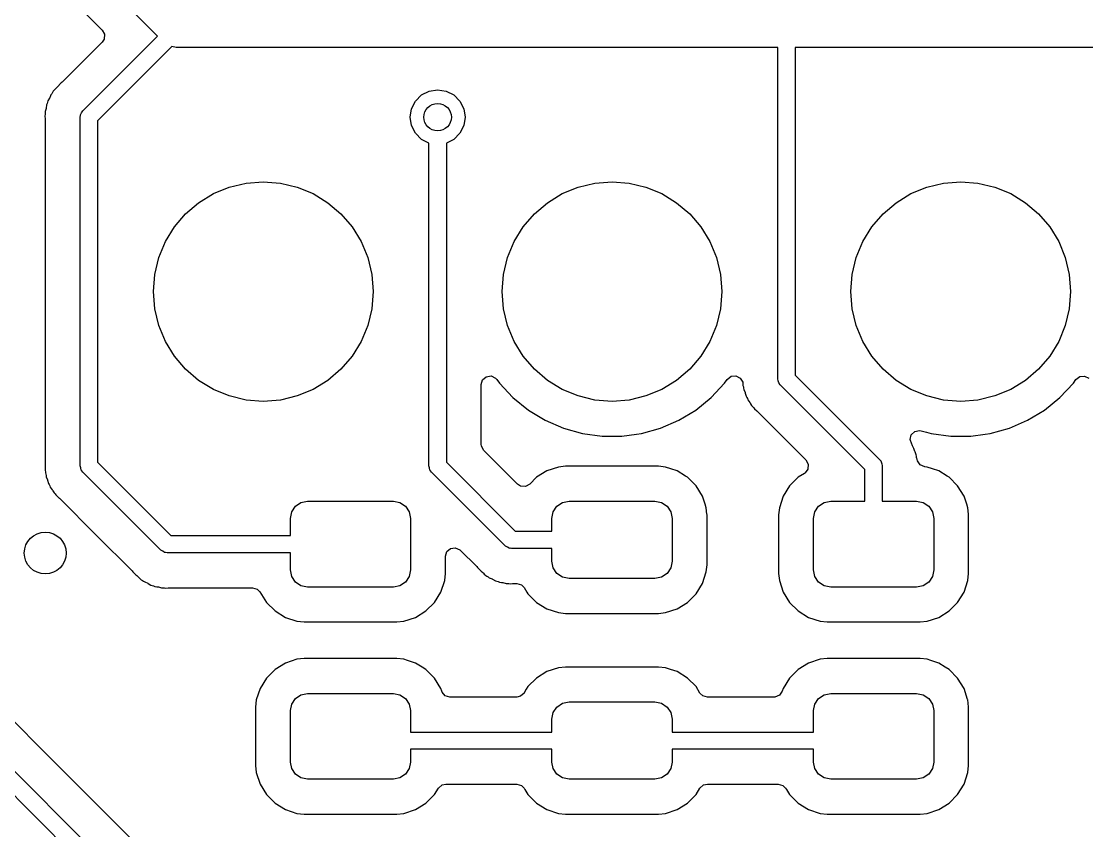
# Model space of a CAD drawing. Extents: x 7 to 11, y -4.75 to -1.25.
# Drawn here: x 8.161 to 8.772, y -2.509 to -2.045 of the extents above; entities that cross this region are included whole.
import ezdxf

# ---------------------------------------------------------------- set-up
doc = ezdxf.new("R2010")
doc.units = 0
doc.header["$MEASUREMENT"] = 0
doc.layers.add('BLACK', color=7, linetype='CONTINUOUS')

msp = doc.modelspace()

# ---------------------------------------------------------------- linework, layer by layer
at = {"layer": 'BLACK', "linetype": 'CONTINUOUS'}
for p, q in [((8.23939, -2.05354), (8.19293, -2.00707)), ((8.17908, -2.02154), (8.20757, -2.05003)), ((8.20757, -2.05003), (8.20891, -2.05248)), ((8.20891, -2.05248), (8.20871, -2.05527)), ((8.20757, -2.05704), (8.18465, -2.07997)), ((8.19646, -2.09646), (8.23939, -2.05354)), ((8.20871, -2.05527), (8.20757, -2.05704)), ((8.24756, -2.05951), (8.205, -2.10207)), ((8.25, -2.06), (8.24756, -2.05951)), ((8.595, -2.06), (8.25, -2.06)), ((8.595, -2.25), (8.595, -2.06)), ((8.795, -2.06), (8.605, -2.06)), ((8.605, -2.06), (8.605, -2.24793)), ((8.18203, -2.08259), (8.1812, -2.08342)), ((8.18393, -2.08057), (8.18203, -2.08259)), ((8.18417, -2.08037), (8.18393, -2.08057)), ((8.18465, -2.07997), (8.18416, -2.08036)), ((8.18416, -2.08036), (8.18417, -2.08037)), ((8.17745, -2.08908), (8.17655, -2.09072)), ((8.17755, -2.08887), (8.17745, -2.08908)), ((8.17829, -2.08716), (8.17755, -2.08887)), ((8.17878, -2.08653), (8.17829, -2.08716)), ((8.17829, -2.08716), (8.17829, -2.08716)), ((8.17921, -2.08588), (8.17878, -2.08653)), ((8.1796, -2.08518), (8.17921, -2.08588)), ((8.18087, -2.08382), (8.1796, -2.08518)), ((8.1796, -2.08518), (8.1796, -2.08518)), ((8.18102, -2.08364), (8.18087, -2.08382)), ((8.1812, -2.08342), (8.18102, -2.08364)), ((8.1812, -2.08342), (8.1812, -2.08342)), ((8.38726, -2.09074), (8.39074, -2.08726)), ((8.39074, -2.08726), (8.39513, -2.08502)), ((8.39513, -2.08502), (8.4, -2.08425)), ((8.4, -2.08425), (8.40487, -2.08502)), ((8.40487, -2.08502), (8.40926, -2.08726)), ((8.40926, -2.08726), (8.41274, -2.09074)), ((8.17544, -2.09503), (8.17498, -2.09684)), ((8.17549, -2.09481), (8.17544, -2.09503)), ((8.17578, -2.09296), (8.17549, -2.09481)), ((8.1761, -2.09223), (8.17578, -2.09296)), ((8.17578, -2.09296), (8.17578, -2.09296)), ((8.17635, -2.09149), (8.1761, -2.09223)), ((8.17655, -2.09072), (8.17635, -2.09149)), ((8.17655, -2.09072), (8.17655, -2.09072)), ((8.38425, -2.1), (8.38502, -2.09513)), ((8.38502, -2.09513), (8.38726, -2.09074)), ((8.41274, -2.09074), (8.41498, -2.09513)), ((8.41498, -2.09513), (8.41575, -2.1)), ((8.17492, -2.09842), (8.17479, -2.09921)), ((8.17479, -2.09921), (8.17479, -2.09921)), ((8.17479, -2.09921), (8.17497, -2.10106)), ((8.17498, -2.09764), (8.17492, -2.09842)), ((8.17497, -2.10106), (8.17498, -2.1013)), ((8.17498, -2.09684), (8.17498, -2.09764)), ((8.17498, -2.1013), (8.17498, -2.29669)), ((8.195, -2.1), (8.19513, -2.09912)), ((8.195, -2.3), (8.195, -2.1)), ((8.19511, -2.09894), (8.19517, -2.09884)), ((8.19513, -2.09912), (8.19511, -2.09894)), ((8.19517, -2.09884), (8.1952, -2.09859)), ((8.1952, -2.09859), (8.19587, -2.09755)), ((8.19587, -2.09755), (8.19646, -2.09646)), ((8.38502, -2.10487), (8.38425, -2.1)), ((8.41575, -2.1), (8.41498, -2.10487)), ((8.205, -2.10207), (8.205, -2.29793)), ((8.38726, -2.10926), (8.38502, -2.10487)), ((8.41498, -2.10487), (8.41274, -2.10926)), ((8.39074, -2.11274), (8.38726, -2.10926)), ((8.395, -2.11491), (8.39074, -2.11274)), ((8.40926, -2.11274), (8.405, -2.11491)), ((8.41274, -2.10926), (8.40926, -2.11274)), ((8.395, -2.3), (8.395, -2.11491)), ((8.405, -2.11491), (8.405, -2.29793)), ((8.28053, -2.14009), (8.29015, -2.13778)), ((8.29015, -2.13778), (8.3, -2.13701)), ((8.3, -2.13701), (8.30985, -2.13778)), ((8.30985, -2.13778), (8.31947, -2.14009)), ((8.48053, -2.14009), (8.49015, -2.13778)), ((8.49015, -2.13778), (8.5, -2.13701)), ((8.5, -2.13701), (8.50985, -2.13778)), ((8.50985, -2.13778), (8.51947, -2.14009)), ((8.68053, -2.14009), (8.69015, -2.13778)), ((8.69015, -2.13778), (8.7, -2.13701)), ((8.7, -2.13701), (8.70985, -2.13778)), ((8.70985, -2.13778), (8.71947, -2.14009)), ((8.26297, -2.14904), (8.2714, -2.14387)), ((8.2714, -2.14387), (8.28053, -2.14009)), ((8.31947, -2.14009), (8.3286, -2.14387)), ((8.3286, -2.14387), (8.33703, -2.14904)), ((8.46297, -2.14904), (8.4714, -2.14387)), ((8.4714, -2.14387), (8.48053, -2.14009)), ((8.51947, -2.14009), (8.5286, -2.14387)), ((8.5286, -2.14387), (8.53703, -2.14904)), ((8.66297, -2.14904), (8.6714, -2.14387)), ((8.6714, -2.14387), (8.68053, -2.14009)), ((8.71947, -2.14009), (8.7286, -2.14387)), ((8.7286, -2.14387), (8.73703, -2.14904)), ((8.25546, -2.15546), (8.26297, -2.14904)), ((8.33703, -2.14904), (8.34454, -2.15546)), ((8.45546, -2.15546), (8.46297, -2.14904)), ((8.53703, -2.14904), (8.54454, -2.15546)), ((8.65546, -2.15546), (8.66297, -2.14904)), ((8.73703, -2.14904), (8.74454, -2.15546)), ((8.24904, -2.16297), (8.25546, -2.15546)), ((8.34454, -2.15546), (8.35096, -2.16297)), ((8.44904, -2.16297), (8.45546, -2.15546)), ((8.54454, -2.15546), (8.55096, -2.16297)), ((8.64904, -2.16297), (8.65546, -2.15546)), ((8.74454, -2.15546), (8.75096, -2.16297)), ((8.24387, -2.1714), (8.24904, -2.16297)), ((8.35096, -2.16297), (8.35613, -2.1714)), ((8.44387, -2.1714), (8.44904, -2.16297)), ((8.55096, -2.16297), (8.55613, -2.1714)), ((8.64387, -2.1714), (8.64904, -2.16297)), ((8.75096, -2.16297), (8.75613, -2.1714)), ((8.24009, -2.18053), (8.24387, -2.1714)), ((8.35613, -2.1714), (8.35991, -2.18053)), ((8.44009, -2.18053), (8.44387, -2.1714)), ((8.55613, -2.1714), (8.55991, -2.18053)), ((8.64009, -2.18053), (8.64387, -2.1714)), ((8.75613, -2.1714), (8.75991, -2.18053)), ((8.23778, -2.19015), (8.24009, -2.18053)), ((8.35991, -2.18053), (8.36222, -2.19015)), ((8.43778, -2.19015), (8.44009, -2.18053)), ((8.55991, -2.18053), (8.56222, -2.19015)), ((8.63778, -2.19015), (8.64009, -2.18053)), ((8.75991, -2.18053), (8.76222, -2.19015)), ((8.23701, -2.2), (8.23778, -2.19015)), ((8.36222, -2.19015), (8.36299, -2.2)), ((8.43701, -2.2), (8.43778, -2.19015)), ((8.56222, -2.19015), (8.56299, -2.2)), ((8.63701, -2.2), (8.63778, -2.19015)), ((8.76222, -2.19015), (8.76299, -2.2)), ((8.23778, -2.20985), (8.23701, -2.2)), ((8.36299, -2.2), (8.36222, -2.20985)), ((8.43778, -2.20985), (8.43701, -2.2)), ((8.56299, -2.2), (8.56222, -2.20985)), ((8.63778, -2.20985), (8.63701, -2.2)), ((8.76299, -2.2), (8.76222, -2.20985)), ((8.24009, -2.21947), (8.23778, -2.20985)), ((8.36222, -2.20985), (8.35991, -2.21947)), ((8.44009, -2.21947), (8.43778, -2.20985)), ((8.56222, -2.20985), (8.55991, -2.21947)), ((8.64009, -2.21947), (8.63778, -2.20985)), ((8.76222, -2.20985), (8.75991, -2.21947)), ((8.24387, -2.2286), (8.24009, -2.21947)), ((8.35991, -2.21947), (8.35613, -2.2286)), ((8.44387, -2.2286), (8.44009, -2.21947)), ((8.55991, -2.21947), (8.55613, -2.2286)), ((8.64387, -2.2286), (8.64009, -2.21947)), ((8.75991, -2.21947), (8.75613, -2.2286)), ((8.24904, -2.23703), (8.24387, -2.2286)), ((8.35613, -2.2286), (8.35096, -2.23703)), ((8.44904, -2.23703), (8.44387, -2.2286)), ((8.55613, -2.2286), (8.55096, -2.23703)), ((8.64904, -2.23703), (8.64387, -2.2286)), ((8.75613, -2.2286), (8.75096, -2.23703)), ((8.25546, -2.24454), (8.24904, -2.23703)), ((8.35096, -2.23703), (8.34454, -2.24454)), ((8.45546, -2.24454), (8.44904, -2.23703)), ((8.55096, -2.23703), (8.54454, -2.24454)), ((8.65546, -2.24454), (8.64904, -2.23703)), ((8.75096, -2.23703), (8.74454, -2.24454)), ((8.26297, -2.25096), (8.25546, -2.24454)), ((8.34454, -2.24454), (8.33703, -2.25096)), ((8.46297, -2.25096), (8.45546, -2.24454)), ((8.54454, -2.24454), (8.53703, -2.25096)), ((8.605, -2.24793), (8.65354, -2.29646)), ((8.66297, -2.25096), (8.65546, -2.24454)), ((8.74454, -2.24454), (8.73703, -2.25096)), ((8.2714, -2.25613), (8.26297, -2.25096)), ((8.33703, -2.25096), (8.3286, -2.25613)), ((8.42502, -2.25335), (8.42581, -2.25067)), ((8.42502, -2.28758), (8.42502, -2.25335)), ((8.42581, -2.25067), (8.42792, -2.24884)), ((8.42792, -2.24884), (8.43069, -2.24844)), ((8.43069, -2.24844), (8.43323, -2.24961)), ((8.43323, -2.24961), (8.43403, -2.25049)), ((8.43403, -2.25049), (8.43546, -2.25251)), ((8.43546, -2.25251), (8.44321, -2.26081)), ((8.4714, -2.25613), (8.46297, -2.25096)), ((8.53703, -2.25096), (8.5286, -2.25613)), ((8.55679, -2.26081), (8.56454, -2.25251)), ((8.56454, -2.25251), (8.56605, -2.25037)), ((8.56605, -2.25037), (8.56824, -2.24863)), ((8.56824, -2.24863), (8.57102, -2.24836)), ((8.57102, -2.24836), (8.57351, -2.24963)), ((8.57351, -2.24963), (8.57492, -2.25204)), ((8.57492, -2.25204), (8.57506, -2.25308)), ((8.57506, -2.25308), (8.57509, -2.25394)), ((8.57509, -2.25394), (8.57509, -2.25395)), ((8.57509, -2.25395), (8.57532, -2.25471)), ((8.59535, -2.25119), (8.595, -2.25)), ((8.59561, -2.2524), (8.59535, -2.25119)), ((8.59576, -2.2526), (8.59561, -2.2524)), ((8.59579, -2.2527), (8.59576, -2.2526)), ((8.59593, -2.25282), (8.59579, -2.2527)), ((8.59646, -2.25354), (8.59593, -2.25282)), ((8.645, -2.30207), (8.59646, -2.25354)), ((8.6714, -2.25613), (8.66297, -2.25096)), ((8.73703, -2.25096), (8.7286, -2.25613)), ((8.75679, -2.26081), (8.76454, -2.25251)), ((8.76454, -2.25251), (8.76597, -2.25049)), ((8.76597, -2.25049), (8.76816, -2.24876)), ((8.76816, -2.24876), (8.77094, -2.24848)), ((8.77094, -2.24848), (8.77343, -2.24975)), ((8.28053, -2.25991), (8.2714, -2.25613)), ((8.29015, -2.26222), (8.28053, -2.25991)), ((8.31947, -2.25991), (8.30985, -2.26222)), ((8.3286, -2.25613), (8.31947, -2.25991)), ((8.48053, -2.25991), (8.4714, -2.25613)), ((8.49015, -2.26222), (8.48053, -2.25991)), ((8.51947, -2.25991), (8.50985, -2.26222)), ((8.5286, -2.25613), (8.51947, -2.25991)), ((8.57532, -2.25471), (8.57547, -2.25548)), ((8.57547, -2.25548), (8.57557, -2.25627)), ((8.57557, -2.25627), (8.57557, -2.25627)), ((8.57557, -2.25627), (8.57626, -2.258)), ((8.57626, -2.258), (8.57634, -2.25823)), ((8.57634, -2.25823), (8.57686, -2.26002)), ((8.57686, -2.26002), (8.57686, -2.26002)), ((8.57686, -2.26002), (8.57726, -2.26071)), ((8.68053, -2.25991), (8.6714, -2.25613)), ((8.69015, -2.26222), (8.68053, -2.25991)), ((8.71947, -2.25991), (8.70985, -2.26222)), ((8.7286, -2.25613), (8.71947, -2.25991)), ((8.3, -2.26299), (8.29015, -2.26222)), ((8.30985, -2.26222), (8.3, -2.26299)), ((8.44321, -2.26081), (8.44321, -2.26081)), ((8.44321, -2.26081), (8.44321, -2.26081)), ((8.44321, -2.26081), (8.45202, -2.26798)), ((8.5, -2.26299), (8.49015, -2.26222)), ((8.50985, -2.26222), (8.5, -2.26299)), ((8.54798, -2.26798), (8.55679, -2.26081)), ((8.57726, -2.26071), (8.57761, -2.2614)), ((8.57761, -2.2614), (8.5779, -2.26215)), ((8.5779, -2.26215), (8.579, -2.26366)), ((8.579, -2.26366), (8.57912, -2.26385)), ((8.57912, -2.26385), (8.57947, -2.26444)), ((8.57947, -2.26444), (8.58007, -2.26546)), ((8.58007, -2.26546), (8.58064, -2.26602)), ((8.58064, -2.26602), (8.58115, -2.26661)), ((8.7, -2.26299), (8.69015, -2.26222)), ((8.70985, -2.26222), (8.7, -2.26299)), ((8.74798, -2.26798), (8.75679, -2.26081)), ((8.45202, -2.26798), (8.45202, -2.26798)), ((8.45202, -2.26798), (8.45202, -2.26798)), ((8.45202, -2.26798), (8.46172, -2.27388)), ((8.53828, -2.27388), (8.54798, -2.26798)), ((8.58115, -2.26661), (8.58162, -2.26726)), ((8.58162, -2.26726), (8.58162, -2.26726)), ((8.58162, -2.26726), (8.58305, -2.26845)), ((8.58305, -2.26845), (8.58323, -2.26861)), ((8.58323, -2.26861), (8.59733, -2.28271)), ((8.73828, -2.27388), (8.74798, -2.26798)), ((8.46172, -2.27388), (8.47214, -2.2784)), ((8.47214, -2.2784), (8.48307, -2.28147)), ((8.51693, -2.28147), (8.52786, -2.2784)), ((8.52786, -2.2784), (8.53828, -2.27388)), ((8.71693, -2.28147), (8.72786, -2.2784)), ((8.72786, -2.2784), (8.73828, -2.27388)), ((8.48307, -2.28147), (8.49432, -2.28301)), ((8.49432, -2.28301), (8.49432, -2.28301)), ((8.49432, -2.28301), (8.50568, -2.28301)), ((8.50568, -2.28301), (8.51402, -2.28187)), ((8.50568, -2.28301), (8.50568, -2.28301)), ((8.51402, -2.28187), (8.51693, -2.28147)), ((8.59733, -2.28271), (8.61122, -2.2966)), ((8.67092, -2.28488), (8.67155, -2.28216)), ((8.67155, -2.28216), (8.67355, -2.28021)), ((8.67355, -2.28021), (8.67629, -2.27966)), ((8.67629, -2.27966), (8.67721, -2.27982)), ((8.67721, -2.27982), (8.68033, -2.2807)), ((8.68033, -2.2807), (8.68307, -2.28147)), ((8.68307, -2.28147), (8.68307, -2.28147)), ((8.68307, -2.28147), (8.69432, -2.28301)), ((8.69432, -2.28301), (8.69432, -2.28301)), ((8.69432, -2.28301), (8.70568, -2.28301)), ((8.70568, -2.28301), (8.71402, -2.28187)), ((8.70568, -2.28301), (8.70568, -2.28301)), ((8.71402, -2.28187), (8.71693, -2.28147)), ((8.42513, -2.28864), (8.42502, -2.28758)), ((8.42647, -2.29109), (8.42513, -2.28864)), ((8.67185, -2.28751), (8.67092, -2.28488)), ((8.6721, -2.28785), (8.67185, -2.28751)), ((8.67237, -2.28853), (8.6721, -2.28785)), ((8.6721, -2.28785), (8.6721, -2.28785)), ((8.67239, -2.2886), (8.67237, -2.28853)), ((8.67274, -2.28929), (8.67239, -2.2886)), ((8.67314, -2.28998), (8.67274, -2.28929)), ((8.67366, -2.29177), (8.67314, -2.28998)), ((8.17498, -2.29669), (8.17491, -2.29731)), ((8.44582, -2.31044), (8.42647, -2.29109)), ((8.61122, -2.2966), (8.61256, -2.29906)), ((8.65354, -2.29646), (8.65407, -2.29718)), ((8.67374, -2.292), (8.67366, -2.29177)), ((8.67443, -2.29373), (8.67374, -2.292)), ((8.67453, -2.29452), (8.67443, -2.29373)), ((8.67468, -2.29529), (8.67453, -2.29452)), ((8.67482, -2.29576), (8.67468, -2.29529)), ((8.67491, -2.29606), (8.67482, -2.29576)), ((8.67496, -2.29636), (8.67491, -2.29606)), ((8.67501, -2.29636), (8.67496, -2.29636)), ((8.67516, -2.29719), (8.67501, -2.29636)), ((8.17492, -2.29732), (8.17489, -2.29763)), ((8.17489, -2.29763), (8.17489, -2.29763)), ((8.17489, -2.29763), (8.17498, -2.30039)), ((8.17491, -2.29731), (8.17492, -2.29732)), ((8.17498, -2.30039), (8.17498, -2.30157)), ((8.17498, -2.30157), (8.17498, -2.30157)), ((8.17498, -2.30157), (8.17498, -2.30157)), ((8.17498, -2.30157), (8.17502, -2.30185)), ((8.17502, -2.30185), (8.17503, -2.30208)), ((8.17503, -2.30208), (8.17509, -2.30394)), ((8.19535, -2.30119), (8.195, -2.3)), ((8.19561, -2.3024), (8.19535, -2.30119)), ((8.19576, -2.3026), (8.19561, -2.3024)), ((8.19579, -2.3027), (8.19576, -2.3026)), ((8.19593, -2.30282), (8.19579, -2.3027)), ((8.19646, -2.30354), (8.19593, -2.30282)), ((8.205, -2.29793), (8.24695, -2.33988)), ((8.39535, -2.30119), (8.395, -2.3)), ((8.39561, -2.3024), (8.39535, -2.30119)), ((8.39576, -2.3026), (8.39561, -2.3024)), ((8.39579, -2.3027), (8.39576, -2.3026)), ((8.39593, -2.30282), (8.39579, -2.3027)), ((8.39646, -2.30354), (8.39593, -2.30282)), ((8.405, -2.29793), (8.44449, -2.33742)), ((8.46269, -2.30287), (8.45675, -2.30653)), ((8.46931, -2.30067), (8.46269, -2.30287)), ((8.4734, -2.30026), (8.46931, -2.30067)), ((8.5266, -2.30026), (8.4734, -2.30026)), ((8.53069, -2.30067), (8.5266, -2.30026)), ((8.53371, -2.30168), (8.53069, -2.30067)), ((8.53069, -2.30067), (8.53069, -2.30067)), ((8.53731, -2.30287), (8.53371, -2.30168)), ((8.54211, -2.30583), (8.53731, -2.30287)), ((8.61236, -2.30184), (8.61068, -2.30408)), ((8.61256, -2.29906), (8.61236, -2.30184)), ((8.645, -2.32028), (8.645, -2.30207)), ((8.65407, -2.29718), (8.65421, -2.2973)), ((8.65421, -2.2973), (8.65424, -2.2974)), ((8.65424, -2.2974), (8.65439, -2.2976)), ((8.65439, -2.2976), (8.65465, -2.29881)), ((8.65465, -2.29881), (8.655, -2.3)), ((8.655, -2.3), (8.655, -2.32028)), ((8.67676, -2.29948), (8.67516, -2.29719)), ((8.67935, -2.30054), (8.67676, -2.29948)), ((8.68069, -2.30067), (8.67935, -2.30054)), ((8.68371, -2.30168), (8.68069, -2.30067)), ((8.68069, -2.30067), (8.68069, -2.30067)), ((8.68731, -2.30287), (8.68371, -2.30168)), ((8.69211, -2.30583), (8.68731, -2.30287)), ((8.17509, -2.30394), (8.17509, -2.30395)), ((8.17509, -2.30395), (8.17532, -2.30471)), ((8.17532, -2.30471), (8.17547, -2.30548)), ((8.17547, -2.30548), (8.17557, -2.30627)), ((8.17557, -2.30627), (8.17557, -2.30627)), ((8.17557, -2.30627), (8.17626, -2.308)), ((8.17626, -2.308), (8.17634, -2.30823)), ((8.17634, -2.30823), (8.17686, -2.31002)), ((8.24135, -2.34842), (8.19646, -2.30354)), ((8.43889, -2.34596), (8.39646, -2.30354)), ((8.45675, -2.30653), (8.45284, -2.31044)), ((8.54325, -2.30653), (8.54211, -2.30583)), ((8.54819, -2.31147), (8.54325, -2.30653)), ((8.54325, -2.30653), (8.54325, -2.30653)), ((8.60675, -2.30653), (8.60181, -2.31147)), ((8.61032, -2.30433), (8.60675, -2.30653)), ((8.60675, -2.30653), (8.60675, -2.30653)), ((8.61068, -2.30408), (8.61032, -2.30433)), ((8.69325, -2.30653), (8.69211, -2.30583)), ((8.69819, -2.31147), (8.69325, -2.30653)), ((8.69325, -2.30653), (8.69325, -2.30653)), ((8.17686, -2.31002), (8.17686, -2.31002)), ((8.17686, -2.31002), (8.17726, -2.31071)), ((8.17726, -2.31071), (8.17761, -2.3114)), ((8.17761, -2.3114), (8.1779, -2.31215)), ((8.1779, -2.31215), (8.179, -2.31366)), ((8.179, -2.31366), (8.17912, -2.31385)), ((8.17912, -2.31385), (8.17939, -2.31429)), ((8.17939, -2.31429), (8.18007, -2.31546)), ((8.4476, -2.31158), (8.44582, -2.31044)), ((8.45039, -2.31178), (8.4476, -2.31158)), ((8.45284, -2.31044), (8.45039, -2.31178)), ((8.55185, -2.31741), (8.54819, -2.31147)), ((8.54819, -2.31147), (8.54819, -2.31147)), ((8.54819, -2.31147), (8.54819, -2.31147)), ((8.60181, -2.31147), (8.59815, -2.31741)), ((8.60181, -2.31147), (8.60181, -2.31147)), ((8.70185, -2.31741), (8.69819, -2.31147)), ((8.69819, -2.31147), (8.69819, -2.31147)), ((8.69819, -2.31147), (8.69819, -2.31147)), ((8.18007, -2.31546), (8.18064, -2.31602)), ((8.18064, -2.31602), (8.18115, -2.31661)), ((8.18115, -2.31661), (8.18162, -2.31726)), ((8.18162, -2.31726), (8.18162, -2.31726)), ((8.18162, -2.31726), (8.18305, -2.31845)), ((8.18305, -2.31845), (8.18323, -2.31861)), ((8.18323, -2.31861), (8.20447, -2.33985)), ((8.31843, -2.32316), (8.32163, -2.32102)), ((8.32163, -2.32102), (8.32539, -2.32028)), ((8.32539, -2.32028), (8.37461, -2.32028)), ((8.37461, -2.32028), (8.37837, -2.32102)), ((8.37837, -2.32102), (8.38157, -2.32316)), ((8.46843, -2.32316), (8.47163, -2.32102)), ((8.47163, -2.32102), (8.47539, -2.32028)), ((8.47539, -2.32028), (8.52461, -2.32028)), ((8.52461, -2.32028), (8.52837, -2.32102)), ((8.52837, -2.32102), (8.53157, -2.32316)), ((8.55338, -2.32201), (8.55185, -2.31741)), ((8.59815, -2.31741), (8.59595, -2.32404)), ((8.61843, -2.32316), (8.62163, -2.32102)), ((8.62163, -2.32102), (8.62539, -2.32028)), ((8.62539, -2.32028), (8.645, -2.32028)), ((8.655, -2.32028), (8.67461, -2.32028)), ((8.67461, -2.32028), (8.67837, -2.32102)), ((8.67837, -2.32102), (8.68157, -2.32316)), ((8.70338, -2.32201), (8.70185, -2.31741)), ((8.31555, -2.33012), (8.3163, -2.32635)), ((8.3163, -2.32635), (8.31843, -2.32316)), ((8.38157, -2.32316), (8.3837, -2.32635)), ((8.3837, -2.32635), (8.38445, -2.33012)), ((8.46555, -2.33012), (8.4663, -2.32635)), ((8.4663, -2.32635), (8.46843, -2.32316)), ((8.53157, -2.32316), (8.5337, -2.32635)), ((8.5337, -2.32635), (8.53445, -2.33012)), ((8.55405, -2.32404), (8.55338, -2.32201)), ((8.55442, -2.32768), (8.55405, -2.32404)), ((8.59595, -2.32404), (8.59553, -2.32813)), ((8.59595, -2.32404), (8.59595, -2.32404)), ((8.61555, -2.33012), (8.6163, -2.32635)), ((8.6163, -2.32635), (8.61843, -2.32316)), ((8.68157, -2.32316), (8.6837, -2.32635)), ((8.6837, -2.32635), (8.68445, -2.33012)), ((8.70405, -2.32404), (8.70338, -2.32201)), ((8.70442, -2.32768), (8.70405, -2.32404)), ((8.31555, -2.33988), (8.31555, -2.33012)), ((8.38445, -2.33012), (8.38445, -2.35965)), ((8.46555, -2.33742), (8.46555, -2.33012)), ((8.53445, -2.33012), (8.53445, -2.35472)), ((8.55447, -2.32813), (8.55442, -2.32768)), ((8.55447, -2.35671), (8.55447, -2.32813)), ((8.59553, -2.32813), (8.59553, -2.36164)), ((8.61555, -2.35965), (8.61555, -2.33012)), ((8.68445, -2.33012), (8.68445, -2.35965)), ((8.70447, -2.32813), (8.70442, -2.32768)), ((8.70447, -2.36164), (8.70447, -2.32813)), ((8.44449, -2.33742), (8.46555, -2.33742)), ((8.20447, -2.33985), (8.22485, -2.36023)), ((8.24695, -2.33988), (8.31555, -2.33988)), ((8.24243, -2.34901), (8.24135, -2.34842)), ((8.24347, -2.34968), (8.24243, -2.34901)), ((8.24372, -2.34972), (8.24347, -2.34968)), ((8.24382, -2.34977), (8.24372, -2.34972)), ((8.244, -2.34975), (8.24382, -2.34977)), ((8.24488, -2.34988), (8.244, -2.34975)), ((8.31555, -2.34988), (8.24488, -2.34988)), ((8.31555, -2.35965), (8.31555, -2.34988)), ((8.40447, -2.35183), (8.40526, -2.34915)), ((8.40447, -2.36164), (8.40447, -2.35183)), ((8.40526, -2.34915), (8.40737, -2.34732)), ((8.40737, -2.34732), (8.41014, -2.34692)), ((8.41014, -2.34692), (8.41268, -2.34808)), ((8.41268, -2.34808), (8.41294, -2.34832)), ((8.41294, -2.34832), (8.42239, -2.35777)), ((8.43997, -2.34655), (8.43889, -2.34596)), ((8.44101, -2.34722), (8.43997, -2.34655)), ((8.44126, -2.34725), (8.44101, -2.34722)), ((8.44136, -2.34731), (8.44126, -2.34725)), ((8.44154, -2.34729), (8.44136, -2.34731)), ((8.44242, -2.34742), (8.44154, -2.34729)), ((8.46555, -2.34742), (8.44242, -2.34742)), ((8.46555, -2.35472), (8.46555, -2.34742)), ((8.42239, -2.35777), (8.42278, -2.35826)), ((8.4663, -2.35849), (8.46555, -2.35472)), ((8.53445, -2.35472), (8.5337, -2.35849)), ((8.55405, -2.3608), (8.55447, -2.35671)), ((8.22485, -2.36023), (8.22524, -2.36072)), ((8.22524, -2.36072), (8.22525, -2.36072)), ((8.22525, -2.36072), (8.22545, -2.36096)), ((8.22545, -2.36096), (8.22545, -2.36096)), ((8.22545, -2.36096), (8.22701, -2.36242)), ((8.22701, -2.36242), (8.22747, -2.36285)), ((8.22747, -2.36285), (8.2283, -2.36369)), ((8.2283, -2.36369), (8.2283, -2.36369)), ((8.2283, -2.36369), (8.22852, -2.36386)), ((8.22852, -2.36386), (8.2287, -2.36401)), ((8.2287, -2.36401), (8.23006, -2.36528)), ((8.3163, -2.36341), (8.31555, -2.35965)), ((8.31843, -2.36661), (8.3163, -2.36341)), ((8.3837, -2.36341), (8.38157, -2.36661)), ((8.38445, -2.35965), (8.3837, -2.36341)), ((8.40405, -2.36573), (8.40447, -2.36164)), ((8.42278, -2.35826), (8.42279, -2.35826)), ((8.42279, -2.35826), (8.42299, -2.3585)), ((8.42299, -2.3585), (8.42501, -2.36039)), ((8.42501, -2.36039), (8.42584, -2.36123)), ((8.42584, -2.36123), (8.42606, -2.3614)), ((8.42606, -2.3614), (8.42624, -2.36155)), ((8.42624, -2.36155), (8.42677, -2.36204)), ((8.42677, -2.36204), (8.4276, -2.36282)), ((8.4276, -2.36282), (8.4276, -2.36282)), ((8.4276, -2.36282), (8.4276, -2.36282)), ((8.4276, -2.36282), (8.4283, -2.36321)), ((8.4283, -2.36321), (8.42895, -2.36364)), ((8.42895, -2.36364), (8.42958, -2.36413)), ((8.42958, -2.36413), (8.42958, -2.36413)), ((8.42958, -2.36413), (8.43129, -2.36487)), ((8.46843, -2.36168), (8.4663, -2.35849)), ((8.47163, -2.36382), (8.46843, -2.36168)), ((8.47539, -2.36457), (8.47163, -2.36382)), ((8.52837, -2.36382), (8.52461, -2.36457)), ((8.53157, -2.36168), (8.52837, -2.36382)), ((8.5337, -2.35849), (8.53157, -2.36168)), ((8.55185, -2.36743), (8.55405, -2.3608)), ((8.59553, -2.36164), (8.59595, -2.36573)), ((8.6163, -2.36341), (8.61555, -2.35965)), ((8.61843, -2.36661), (8.6163, -2.36341)), ((8.6837, -2.36341), (8.68157, -2.36661)), ((8.68445, -2.35965), (8.6837, -2.36341)), ((8.70405, -2.36573), (8.70447, -2.36164)), ((8.23006, -2.36528), (8.23076, -2.36567)), ((8.23076, -2.36567), (8.23141, -2.3661)), ((8.23141, -2.3661), (8.23204, -2.36659)), ((8.23204, -2.36659), (8.23375, -2.36733)), ((8.23375, -2.36733), (8.23396, -2.36743)), ((8.23396, -2.36743), (8.2356, -2.36833)), ((8.2356, -2.36833), (8.2356, -2.36833)), ((8.2356, -2.36833), (8.2356, -2.36833)), ((8.2356, -2.36833), (8.23637, -2.36853)), ((8.23637, -2.36853), (8.23711, -2.36878)), ((8.23711, -2.36878), (8.23785, -2.3691)), ((8.23785, -2.3691), (8.23785, -2.3691)), ((8.23785, -2.3691), (8.23785, -2.3691)), ((8.23785, -2.3691), (8.23903, -2.36929)), ((8.23903, -2.36929), (8.23969, -2.36939)), ((8.23969, -2.36939), (8.23992, -2.36944)), ((8.23992, -2.36944), (8.24172, -2.3699)), ((8.24172, -2.3699), (8.24252, -2.3699)), ((8.24252, -2.3699), (8.2433, -2.36996)), ((8.2433, -2.36996), (8.24409, -2.37009)), ((8.24409, -2.37009), (8.24543, -2.36996)), ((8.24543, -2.36996), (8.24595, -2.36991)), ((8.24595, -2.36991), (8.24618, -2.3699)), ((8.24618, -2.3699), (8.29387, -2.3699)), ((8.29387, -2.3699), (8.29655, -2.37069)), ((8.32163, -2.36874), (8.31843, -2.36661)), ((8.32539, -2.36949), (8.32163, -2.36874)), ((8.37461, -2.36949), (8.32539, -2.36949)), ((8.37837, -2.36874), (8.37461, -2.36949)), ((8.38157, -2.36661), (8.37837, -2.36874)), ((8.40185, -2.37235), (8.40405, -2.36573)), ((8.43129, -2.36487), (8.4315, -2.36497)), ((8.4315, -2.36497), (8.43314, -2.36587)), ((8.43314, -2.36587), (8.43314, -2.36587)), ((8.43314, -2.36587), (8.43314, -2.36587)), ((8.43314, -2.36587), (8.43391, -2.36607)), ((8.43391, -2.36607), (8.43465, -2.36632)), ((8.43465, -2.36632), (8.43539, -2.36664)), ((8.43539, -2.36664), (8.43539, -2.36664)), ((8.43539, -2.36664), (8.43539, -2.36664)), ((8.43539, -2.36664), (8.43657, -2.36683)), ((8.43657, -2.36683), (8.43723, -2.36693)), ((8.43723, -2.36693), (8.43746, -2.36698)), ((8.43746, -2.36698), (8.43926, -2.36744)), ((8.43926, -2.36744), (8.44006, -2.36744)), ((8.44006, -2.36744), (8.44084, -2.3675)), ((8.44084, -2.3675), (8.44163, -2.36763)), ((8.44163, -2.36763), (8.44297, -2.3675)), ((8.44297, -2.3675), (8.44348, -2.36745)), ((8.44348, -2.36745), (8.44372, -2.36744)), ((8.44372, -2.36744), (8.44538, -2.36744)), ((8.44538, -2.36744), (8.44806, -2.36823)), ((8.44806, -2.36823), (8.4496, -2.3698)), ((8.4496, -2.3698), (8.45118, -2.37235)), ((8.52461, -2.36457), (8.47539, -2.36457)), ((8.54819, -2.37337), (8.55185, -2.36743)), ((8.59595, -2.36573), (8.59815, -2.37235)), ((8.62163, -2.36874), (8.61843, -2.36661)), ((8.62539, -2.36949), (8.62163, -2.36874)), ((8.67461, -2.36949), (8.62539, -2.36949)), ((8.67837, -2.36874), (8.67461, -2.36949)), ((8.68157, -2.36661), (8.67837, -2.36874)), ((8.70185, -2.37235), (8.70405, -2.36573)), ((8.29655, -2.37069), (8.29809, -2.37226)), ((8.29809, -2.37226), (8.30181, -2.37829)), ((8.39819, -2.37829), (8.40185, -2.37235)), ((8.45118, -2.37235), (8.45181, -2.37337)), ((8.45181, -2.37337), (8.45181, -2.37337)), ((8.45181, -2.37337), (8.45675, -2.37831)), ((8.54325, -2.37831), (8.54819, -2.37337)), ((8.59815, -2.37235), (8.60181, -2.37829)), ((8.69819, -2.37829), (8.70185, -2.37235)), ((8.30181, -2.37829), (8.30181, -2.37829)), ((8.30181, -2.37829), (8.30675, -2.38323)), ((8.39325, -2.38323), (8.39819, -2.37829)), ((8.45675, -2.37831), (8.45675, -2.37831)), ((8.45675, -2.37831), (8.45675, -2.37831)), ((8.45675, -2.37831), (8.46269, -2.38197)), ((8.46269, -2.38197), (8.46931, -2.38417)), ((8.53069, -2.38417), (8.53731, -2.38197)), ((8.53731, -2.38197), (8.54325, -2.37831)), ((8.60181, -2.37829), (8.60181, -2.37829)), ((8.60181, -2.37829), (8.60675, -2.38323)), ((8.69325, -2.38323), (8.69819, -2.37829)), ((8.30675, -2.38323), (8.30675, -2.38323)), ((8.30675, -2.38323), (8.30675, -2.38323)), ((8.30675, -2.38323), (8.31269, -2.38689)), ((8.31269, -2.38689), (8.31931, -2.38909)), ((8.38069, -2.38909), (8.38731, -2.38689)), ((8.38731, -2.38689), (8.39325, -2.38323)), ((8.46931, -2.38417), (8.4734, -2.38459)), ((8.4734, -2.38459), (8.5266, -2.38459)), ((8.5266, -2.38459), (8.53069, -2.38417)), ((8.60675, -2.38323), (8.60675, -2.38323)), ((8.60675, -2.38323), (8.60675, -2.38323)), ((8.60675, -2.38323), (8.61269, -2.38689)), ((8.61269, -2.38689), (8.61931, -2.38909)), ((8.68069, -2.38909), (8.68731, -2.38689)), ((8.68731, -2.38689), (8.69325, -2.38323)), ((8.31931, -2.38909), (8.3234, -2.38951)), ((8.3234, -2.38951), (8.3766, -2.38951)), ((8.3766, -2.38951), (8.38069, -2.38909)), ((8.61931, -2.38909), (8.6234, -2.38951)), ((8.6234, -2.38951), (8.6766, -2.38951)), ((8.6766, -2.38951), (8.68069, -2.38909)), ((8.31269, -2.41311), (8.30675, -2.41677)), ((8.31931, -2.41091), (8.31269, -2.41311)), ((8.3234, -2.41049), (8.31931, -2.41091)), ((8.3766, -2.41049), (8.3234, -2.41049)), ((8.38069, -2.41091), (8.3766, -2.41049)), ((8.38277, -2.4116), (8.38069, -2.41091)), ((8.38069, -2.41091), (8.38069, -2.41091)), ((8.38731, -2.41311), (8.38277, -2.4116)), ((8.39105, -2.41541), (8.38731, -2.41311)), ((8.61269, -2.41311), (8.60675, -2.41677)), ((8.61931, -2.41091), (8.61269, -2.41311)), ((8.6234, -2.41049), (8.61931, -2.41091)), ((8.6766, -2.41049), (8.6234, -2.41049)), ((8.68069, -2.41091), (8.6766, -2.41049)), ((8.68277, -2.4116), (8.68069, -2.41091)), ((8.68069, -2.41091), (8.68069, -2.41091)), ((8.68731, -2.41311), (8.68277, -2.4116)), ((8.69105, -2.41541), (8.68731, -2.41311)), ((8.30675, -2.41677), (8.30181, -2.42171)), ((8.30675, -2.41677), (8.30675, -2.41677)), ((8.39325, -2.41677), (8.39105, -2.41541)), ((8.39819, -2.42171), (8.39325, -2.41677)), ((8.39325, -2.41677), (8.39325, -2.41677)), ((8.46269, -2.41803), (8.45675, -2.42169)), ((8.46931, -2.41583), (8.46269, -2.41803)), ((8.4734, -2.41541), (8.46931, -2.41583)), ((8.5266, -2.41541), (8.4734, -2.41541)), ((8.53069, -2.41583), (8.5266, -2.41541)), ((8.5335, -2.41676), (8.53069, -2.41583)), ((8.53069, -2.41583), (8.53069, -2.41583)), ((8.53731, -2.41803), (8.5335, -2.41676)), ((8.54325, -2.42169), (8.53731, -2.41803)), ((8.60675, -2.41677), (8.60181, -2.42171)), ((8.60675, -2.41677), (8.60675, -2.41677)), ((8.69325, -2.41677), (8.69105, -2.41541)), ((8.69819, -2.42171), (8.69325, -2.41677)), ((8.69325, -2.41677), (8.69325, -2.41677)), ((8.30181, -2.42171), (8.29815, -2.42765)), ((8.30181, -2.42171), (8.30181, -2.42171)), ((8.40185, -2.42765), (8.39819, -2.42171)), ((8.39819, -2.42171), (8.39819, -2.42171)), ((8.39819, -2.42171), (8.39819, -2.42171)), ((8.45675, -2.42169), (8.45181, -2.42663)), ((8.45675, -2.42169), (8.45675, -2.42169)), ((8.54819, -2.42663), (8.54325, -2.42169)), ((8.54325, -2.42169), (8.54325, -2.42169)), ((8.54325, -2.42169), (8.54325, -2.42169)), ((8.60181, -2.42171), (8.59815, -2.42765)), ((8.60181, -2.42171), (8.60181, -2.42171)), ((8.70185, -2.42765), (8.69819, -2.42171)), ((8.69819, -2.42171), (8.69819, -2.42171)), ((8.69819, -2.42171), (8.69819, -2.42171)), ((8.29815, -2.42765), (8.29595, -2.43427)), ((8.31843, -2.43339), (8.32163, -2.43126)), ((8.32163, -2.43126), (8.32539, -2.43051)), ((8.32539, -2.43051), (8.37461, -2.43051)), ((8.37461, -2.43051), (8.37837, -2.43126)), ((8.37837, -2.43126), (8.38157, -2.43339)), ((8.40238, -2.42924), (8.40185, -2.42765)), ((8.40185, -2.42765), (8.40185, -2.42765)), ((8.40185, -2.42765), (8.40185, -2.42765)), ((8.40258, -2.42974), (8.40238, -2.42924)), ((8.40441, -2.43185), (8.40258, -2.42974)), ((8.44956, -2.43028), (8.44748, -2.43215)), ((8.4496, -2.4302), (8.44956, -2.43028)), ((8.45086, -2.42816), (8.4496, -2.4302)), ((8.45181, -2.42663), (8.45086, -2.42816)), ((8.45181, -2.42663), (8.45181, -2.42663)), ((8.55044, -2.43028), (8.54819, -2.42663)), ((8.54819, -2.42663), (8.54819, -2.42663)), ((8.54819, -2.42663), (8.54819, -2.42663)), ((8.55198, -2.43185), (8.55044, -2.43028)), ((8.59762, -2.42924), (8.59603, -2.43154)), ((8.59815, -2.42765), (8.59762, -2.42924)), ((8.61843, -2.43339), (8.62163, -2.43126)), ((8.62163, -2.43126), (8.62539, -2.43051)), ((8.62539, -2.43051), (8.67461, -2.43051)), ((8.67461, -2.43051), (8.67837, -2.43126)), ((8.67837, -2.43126), (8.68157, -2.43339)), ((8.70393, -2.43393), (8.70185, -2.42765)), ((8.18225, -2.47187), (8.14503, -2.43465)), ((8.29595, -2.43427), (8.29553, -2.43836)), ((8.29595, -2.43427), (8.29595, -2.43427)), ((8.31555, -2.44035), (8.3163, -2.43659)), ((8.3163, -2.43659), (8.31843, -2.43339)), ((8.38157, -2.43339), (8.3837, -2.43659)), ((8.3837, -2.43659), (8.38445, -2.44035)), ((8.40709, -2.43264), (8.40441, -2.43185)), ((8.44533, -2.43264), (8.40709, -2.43264)), ((8.44748, -2.43215), (8.44533, -2.43264)), ((8.46843, -2.43832), (8.47163, -2.43618)), ((8.47163, -2.43618), (8.47539, -2.43543)), ((8.47539, -2.43543), (8.52461, -2.43543)), ((8.52461, -2.43543), (8.52837, -2.43618)), ((8.52837, -2.43618), (8.53157, -2.43832)), ((8.55467, -2.43264), (8.55198, -2.43185)), ((8.59291, -2.43264), (8.55467, -2.43264)), ((8.59345, -2.43261), (8.59291, -2.43264)), ((8.59603, -2.43154), (8.59345, -2.43261)), ((8.61555, -2.44035), (8.6163, -2.43659)), ((8.6163, -2.43659), (8.61843, -2.43339)), ((8.68157, -2.43339), (8.6837, -2.43659)), ((8.6837, -2.43659), (8.68445, -2.44035)), ((8.70405, -2.43427), (8.70393, -2.43393)), ((8.70424, -2.43613), (8.70405, -2.43427)), ((8.70447, -2.43836), (8.70424, -2.43613)), ((8.29553, -2.43836), (8.29553, -2.47187)), ((8.31555, -2.46988), (8.31555, -2.44035)), ((8.38445, -2.44035), (8.38445, -2.45266)), ((8.46555, -2.44528), (8.4663, -2.44151)), ((8.4663, -2.44151), (8.46843, -2.43832)), ((8.53157, -2.43832), (8.5337, -2.44151)), ((8.5337, -2.44151), (8.53445, -2.44528)), ((8.61555, -2.45266), (8.61555, -2.44035)), ((8.68445, -2.44035), (8.68445, -2.46988)), ((8.70447, -2.47187), (8.70447, -2.43836)), ((8.12854, -2.44646), (8.25354, -2.57146)), ((8.46555, -2.45266), (8.46555, -2.44528)), ((8.53445, -2.44528), (8.53445, -2.45266)), ((8.245, -2.57707), (8.12293, -2.455)), ((8.38445, -2.45266), (8.46555, -2.45266)), ((8.53445, -2.45266), (8.61555, -2.45266)), ((8.46555, -2.4625), (8.38445, -2.4625)), ((8.38445, -2.4625), (8.38445, -2.46988)), ((8.46555, -2.46988), (8.46555, -2.4625)), ((8.61555, -2.4625), (8.53445, -2.4625)), ((8.53445, -2.4625), (8.53445, -2.46988)), ((8.61555, -2.46988), (8.61555, -2.4625)), ((8.26677, -2.55639), (8.18225, -2.47187)), ((8.29553, -2.47187), (8.29595, -2.47596)), ((8.3163, -2.47365), (8.31555, -2.46988)), ((8.31843, -2.47684), (8.3163, -2.47365)), ((8.3837, -2.47365), (8.38157, -2.47684)), ((8.38445, -2.46988), (8.3837, -2.47365)), ((8.4663, -2.47365), (8.46555, -2.46988)), ((8.46843, -2.47684), (8.4663, -2.47365)), ((8.5337, -2.47365), (8.53157, -2.47684)), ((8.53445, -2.46988), (8.5337, -2.47365)), ((8.6163, -2.47365), (8.61555, -2.46988)), ((8.61843, -2.47684), (8.6163, -2.47365)), ((8.6837, -2.47365), (8.68157, -2.47684)), ((8.68445, -2.46988), (8.6837, -2.47365)), ((8.70405, -2.47596), (8.70447, -2.47187)), ((8.70447, -2.47187), (8.70447, -2.47187)), ((8.29595, -2.47596), (8.29815, -2.48259)), ((8.32163, -2.47898), (8.31843, -2.47684)), ((8.32539, -2.47972), (8.32163, -2.47898)), ((8.37461, -2.47972), (8.32539, -2.47972)), ((8.37837, -2.47898), (8.37461, -2.47972)), ((8.38157, -2.47684), (8.37837, -2.47898)), ((8.47163, -2.47898), (8.46843, -2.47684)), ((8.47539, -2.47972), (8.47163, -2.47898)), ((8.52461, -2.47972), (8.47539, -2.47972)), ((8.52837, -2.47898), (8.52461, -2.47972)), ((8.53157, -2.47684), (8.52837, -2.47898)), ((8.62163, -2.47898), (8.61843, -2.47684)), ((8.62539, -2.47972), (8.62163, -2.47898)), ((8.67461, -2.47972), (8.62539, -2.47972)), ((8.67837, -2.47898), (8.67461, -2.47972)), ((8.68157, -2.47684), (8.67837, -2.47898)), ((8.70185, -2.48259), (8.70405, -2.47596)), ((8.29815, -2.48259), (8.30181, -2.48853)), ((8.39819, -2.48853), (8.40044, -2.48488)), ((8.40044, -2.48488), (8.40252, -2.48301)), ((8.40252, -2.48301), (8.40467, -2.48252)), ((8.40467, -2.48252), (8.44533, -2.48252)), ((8.44533, -2.48252), (8.44802, -2.48331)), ((8.44802, -2.48331), (8.44956, -2.48488)), ((8.44956, -2.48488), (8.45005, -2.48567)), ((8.45005, -2.48567), (8.45181, -2.48853)), ((8.54819, -2.48853), (8.55044, -2.48488)), ((8.55044, -2.48488), (8.55252, -2.48301)), ((8.55252, -2.48301), (8.55467, -2.48252)), ((8.55467, -2.48252), (8.59533, -2.48252)), ((8.59533, -2.48252), (8.59802, -2.48331)), ((8.59802, -2.48331), (8.59956, -2.48488)), ((8.59956, -2.48488), (8.60005, -2.48567)), ((8.60005, -2.48567), (8.60181, -2.48853)), ((8.69819, -2.48853), (8.70185, -2.48259)), ((8.30181, -2.48853), (8.30181, -2.48853)), ((8.30181, -2.48853), (8.30675, -2.49347)), ((8.39325, -2.49347), (8.39819, -2.48853)), ((8.45181, -2.48853), (8.45181, -2.48853)), ((8.45181, -2.48853), (8.45675, -2.49347)), ((8.54325, -2.49347), (8.54819, -2.48853)), ((8.60181, -2.48853), (8.60181, -2.48853)), ((8.60181, -2.48853), (8.60675, -2.49347)), ((8.69325, -2.49347), (8.69819, -2.48853)), ((8.30675, -2.49347), (8.30675, -2.49347)), ((8.30675, -2.49347), (8.30675, -2.49347)), ((8.30675, -2.49347), (8.31269, -2.49713)), ((8.31269, -2.49713), (8.31931, -2.49933)), ((8.38069, -2.49933), (8.38731, -2.49713)), ((8.38731, -2.49713), (8.39325, -2.49347)), ((8.45675, -2.49347), (8.45675, -2.49347)), ((8.45675, -2.49347), (8.45675, -2.49347)), ((8.45675, -2.49347), (8.46269, -2.49713)), ((8.46269, -2.49713), (8.46931, -2.49933)), ((8.53069, -2.49933), (8.53731, -2.49713)), ((8.53731, -2.49713), (8.54325, -2.49347)), ((8.60675, -2.49347), (8.60675, -2.49347)), ((8.60675, -2.49347), (8.60675, -2.49347)), ((8.60675, -2.49347), (8.61269, -2.49713)), ((8.61269, -2.49713), (8.61931, -2.49933)), ((8.68069, -2.49933), (8.68731, -2.49713)), ((8.68731, -2.49713), (8.69325, -2.49347)), ((8.31931, -2.49933), (8.3234, -2.49974)), ((8.3234, -2.49974), (8.3766, -2.49974)), ((8.3766, -2.49974), (8.38069, -2.49933)), ((8.46931, -2.49933), (8.4734, -2.49974)), ((8.4734, -2.49974), (8.5266, -2.49974)), ((8.5266, -2.49974), (8.53069, -2.49933)), ((8.61931, -2.49933), (8.6234, -2.49974)), ((8.6234, -2.49974), (8.6766, -2.49974)), ((8.6766, -2.49974), (8.68069, -2.49933))]:
    msp.add_line(p, q, dxfattribs=at)
at = {"layer": 'BLACK'}
for centre, radius in [((8.4, -2.1), 0.00787), ((8.175, -2.35), 0.012)]:
    msp.add_circle(centre, radius, dxfattribs=at)

doc.saveas('drawing.dxf')
